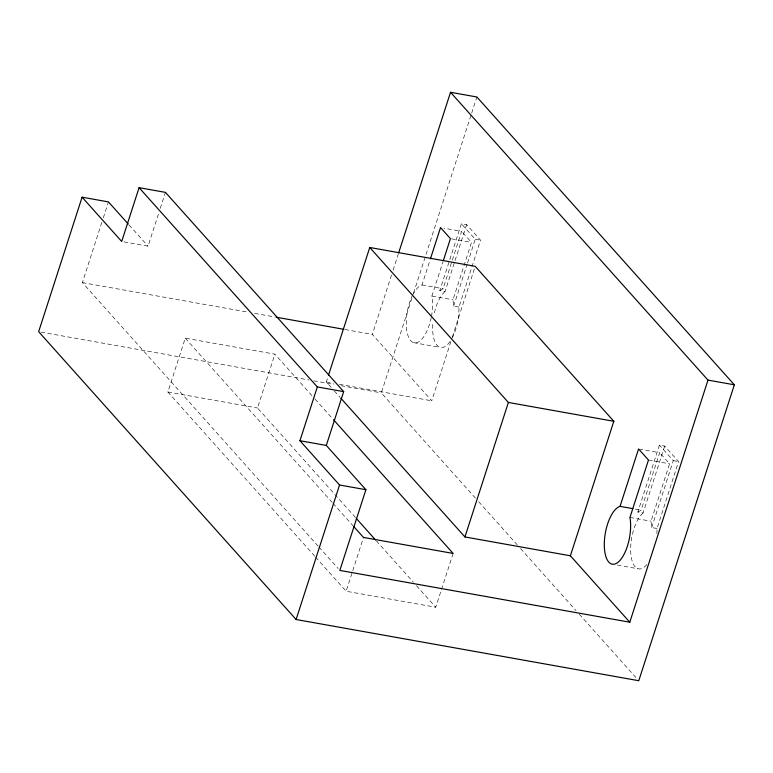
<?xml version="1.0" encoding="UTF-8"?>
<svg xmlns="http://www.w3.org/2000/svg" width="773" height="773" viewBox="0 0 773 773"><rect width="100%" height="100%" fill="white"/><g stroke="black" fill="none" stroke-linecap="round" stroke-linejoin="round"><path stroke-width="0.58" stroke-dasharray="3.87 2.9" d="M318.118 546.125L82.382 282.599L101.843 222.353M103.311 217.802L108.452 201.898M123.989 241.872L148.058 246.172L158.784 212.981M160.262 208.401L165.441 192.371M314.804 556.231L167.876 391.979L185.259 338.178L274.879 354.179L314.215 398.163M355.454 517.485L257.496 407.989L274.879 354.179M331.124 387.35L326.312 381.978L328.158 376.277M450.891 341.531L431.749 400.81L372.335 334.39L391.611 274.724M393.09 270.135L398.279 254.066M475.453 498.131L381.321 392.897L412.067 297.702M413.545 293.112L471.337 114.191M471.704 113.051L476.893 96.992M412.589 295.16A29.471 12.3 -79.9 0 1 421.99 284.966L430.155 259.709M431.44 316.457A29.471 12.3 -79.9 0 0 431.894 296.04L443.026 261.593M466.65 224.672L445.035 291.585L439.769 290.648L461.384 223.735L466.65 224.672L480.516 240.171L458.93 307.316A29.471 12.3 -79.9 0 1 451.084 339.907M439.769 290.648L443.084 288.735L461.626 231.33L444.05 228.19M453.113 553.439L435.74 607.24L346.12 591.239L352.401 571.778M352.778 570.629L363.494 537.438M458.901 307.084L453.635 306.147L452.988 299.798L471.52 242.393L461.626 231.33M453.635 306.147L467.182 264.182M467.549 263.052L475.24 239.234L461.384 223.735M452.369 336.98L475.192 266.308M664.693 446.079L643.078 512.992L637.812 512.045L659.427 445.132L664.693 446.079L678.559 461.568L656.973 528.713A29.471 12.3 -79.9 0 1 656.895 533.901M637.812 512.045L641.126 510.132L659.669 452.727L639.754 449.171M656.944 528.481L651.678 527.544L651.03 521.205L669.573 463.8L659.669 452.727M651.678 527.544L673.283 460.631L659.427 445.132M445.035 291.585L444.919 291.653A29.471 12.3 -79.9 0 0 433.962 314.775M643.078 512.992L642.962 513.059A29.471 12.3 -79.9 0 0 630.903 554.512A29.471 12.3 -79.9 0 0 648.054 562.937M475.24 239.234L480.516 240.171M451.606 238.838L471.52 242.393M421.99 284.966L443.084 288.735M431.894 296.04L452.988 299.798M82.382 282.599L248.751 312.311M254.694 313.374L274.898 316.978M345.009 329.501L372.335 334.39M413.594 342.642L439.953 347.357M326.312 381.978L333.424 383.244M339.347 384.297L431.749 400.81M41.017 332.11L308.987 379.978M313.732 380.828L333.888 384.423M341.009 385.698L381.321 392.897M673.283 460.631L678.559 461.568M648.479 460.032L669.573 463.8M167.876 391.979L257.496 407.989M635.271 509.088L641.126 510.132M629.937 517.437L651.03 521.205M617.366 565.073L637.996 568.754M478.671 501.725L517.292 544.897M520.509 548.501L576.02 610.564M579.238 614.158L636.363 678.018M334.322 390.935L339.936 397.206M315.026 399.061L332.69 418.811M129.052 224.924L148.058 246.172M376.325 540.82L413.255 582.108M416.473 585.702L435.74 607.24M185.259 338.178L332.187 502.431M332.989 503.329L353.058 525.766M318.92 547.033L338.236 568.619M315.606 557.13L346.12 591.239M450.012 341.54A29.471 12.3 -79.9 0 1 432.861 322.37M431.237 317.529A29.471 12.3 -79.9 0 1 410.734 340.7A29.471 12.3 -79.9 0 1 412.106 296.146"/><path stroke-width="1.16" d="M128.26 224.035L108.452 201.898L82.093 197.183L38.65 331.685L296.107 619.511L638.778 680.713L734.35 384.809L476.893 96.992L450.533 92.287L398.646 252.926M450.533 92.287L707.991 380.103L629.792 622.207L339.84 570.416L365.909 489.715L326.303 445.432L343.676 391.631L165.441 192.371L139.082 187.665L121.699 241.466L82.093 197.183M365.909 489.715L339.55 485L299.943 440.726L317.317 386.925L139.082 187.665M328.525 375.137L369.755 247.476L475.192 266.308L613.82 421.285L570.377 555.787L629.792 622.207M296.107 619.511L339.55 485M430.522 258.559L440.533 227.562L450.437 238.635L443.393 260.443M570.377 555.787L464.94 536.955L508.383 402.453L369.755 247.476M620.033 506.363L638.575 448.958L648.479 460.032L629.937 517.437A29.471 12.3 -79.9 0 1 619.463 560.966A29.471 12.3 -79.9 0 1 604.293 544.008A29.471 12.3 -79.9 0 1 620.033 506.363L632.923 508.663M707.991 380.103L734.35 384.809M276.087 317.191L343.821 329.298M508.383 402.453L613.82 421.285M317.317 386.925L343.676 391.631M299.943 440.726L326.303 445.432M340.738 398.095L464.94 536.955M333.492 419.71L453.113 553.439L363.494 537.438L353.86 526.664M356.256 518.383L375.523 539.931"/></g></svg>
